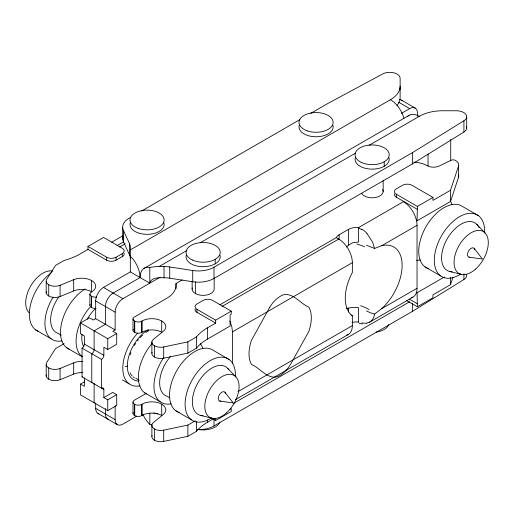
<?xml version="1.0" encoding="UTF-8"?>
<svg xmlns="http://www.w3.org/2000/svg" width="514" height="514" viewBox="0 0 514 514"><rect width="100%" height="100%" fill="white"/><g stroke="black" fill="none" stroke-linecap="round" stroke-linejoin="round"><path stroke-width="0.77" d="M91.62 280.554L91.62 291.791A13.929 8.044 0 0 0 73.688 290.93L60.074 296.533A8.809 5.089 0 0 1 50.449 296.758A8.809 5.089 0 0 1 46.215 291.772M161.717 404.203L161.717 415.44A13.929 8.044 0 0 0 142.012 415.44L141.742 415.601A4.954 2.859 0 0 1 134.732 415.601L134.456 415.44A4.954 2.859 0 0 1 133.248 412.536M358.875 322.201L358.476 322.072L358.476 307.635L353.041 307.43L348.466 308.059A40.201 23.207 -60 0 1 346.468 308.432M182.252 279.937L176.006 283.542L175.987 286.844A33.044 19.076 0 0 1 166.465 298.493L134.456 316.971A4.954 2.859 0 0 0 134.456 321.019L134.732 332.417A4.954 2.859 0 0 0 141.742 332.417L142.012 332.256A13.929 8.044 0 0 1 161.717 332.256L161.717 321.019M151.617 424.667L149.799 424.346L149.87 413.327M407.615 116.466A20.374 11.764 60 0 1 419.27 116.337A33.044 19.076 0 0 1 442.631 110.754L456.374 110.754A10.325 5.962 0 0 1 465.845 114.339A10.325 5.962 0 0 1 463.924 120.777L412.369 152.697L214.004 267.222A22.025 12.715 0 0 1 192.731 270.512L169.736 266.959A22.025 12.715 0 0 0 164.03 266.522L155.35 266.67L149.799 267.421L149.799 283.156L130.331 271.919L103.462 287.429A11.012 6.361 -60 0 0 95.675 300.921L95.675 318.68L115.142 329.924L115.142 312.159A11.012 6.361 -60 0 1 122.93 298.673L160.207 277.149M403.413 201.706A19.275 11.128 60 0 1 417.04 225.312L417.04 288.264L381.767 308.631L374.539 314.08C374.134 318.205 371.192 322.464 366.9 323.139M416.475 220.493L417.04 220.821L450.502 201.501L450.502 190.264L458.507 166.099A11.012 6.361 0 0 0 455.475 160.413A3.302 1.908 0 0 0 451.016 160.297L439.194 166.022A8.809 5.089 0 0 1 427.34 165.746A22.025 12.715 0 0 0 413.86 162.135M450.502 201.501L458.507 177.343L458.507 166.099M406.529 300.491L417.394 306.768L432.968 297.773L432.968 294.805L450.502 284.685L453.001 277.136M149.895 282.379C152.176 277.104 159.346 277.721 164.03 277.766A22.025 12.715 0 0 1 169.736 278.196L192.731 281.756A22.025 12.715 0 0 0 214.004 278.459L412.369 163.94L463.924 132.021A10.325 5.962 0 0 0 466.539 126.9M346.468 247.067A40.201 23.207 -60 0 1 348.466 245.133L353.041 242.589L358.476 242.094L358.476 227.651L403.766 201.507M197.28 429.653A22.025 12.715 0 0 0 214.004 425.945L412.369 311.42L463.924 279.5A10.325 5.962 0 0 0 466.539 274.38M130.505 217.409L129.117 218.212A22.025 12.715 0 0 0 123.418 230.497L123.418 241.734L129.579 255.015A22.025 12.715 0 0 1 130.331 258.304M141.601 211.003L299.739 119.704M310.835 113.298L327.482 103.687L382.769 73.92A10.325 5.962 0 0 1 393.923 72.815A10.325 5.962 0 0 1 400.13 78.282L400.13 97.454A33.044 19.076 0 0 1 396.988 105.582M87.984 249.406L87.984 246.437L103.565 237.442L122.255 248.236A6.611 3.816 0 0 1 122.255 253.633L122.255 256.602L116.023 260.193A6.611 3.816 0 0 1 106.674 260.193L87.984 249.406L79.805 254.128A55.069 31.791 0 0 1 64.102 260.469L55.48 265.449L46.678 279.41A8.809 5.089 0 0 0 49.62 285.199A8.809 5.089 0 0 0 60.074 285.289L73.688 279.687A13.929 8.044 0 0 1 92.404 281.042A13.929 8.044 0 0 1 91.62 291.926L91.351 292.087A4.954 2.859 0 0 0 91.351 296.128L91.62 307.533A4.954 2.859 0 0 0 95.906 308.329M111.686 242.216L122.775 235.81M116.916 245.718L123.861 241.708M119.627 246.99L125.172 243.79M87.984 246.437L106.674 257.231A6.611 3.816 0 0 0 116.023 257.231L122.255 253.633M130.331 249.888L390.454 99.703A33.044 19.076 0 0 0 400.13 86.217M401.363 113.414L409.684 108.615A11.012 6.361 -60 0 1 417.471 113.106L417.471 116.26M143.875 268.469L409.08 115.329M149.799 267.421A20.374 11.764 60 0 0 140.065 277.541L113.196 293.051A11.012 6.361 -60 0 0 105.409 306.543L105.409 324.302L94.113 330.823L94.113 349.706A3.302 1.908 -60 0 1 91.781 353.754L91.781 382.532A3.302 1.908 -60 0 1 92.147 382.352M159.147 266.522L186.968 250.459M200.184 242.833L355.283 153.281M369.193 145.25L419.27 116.337M84.624 381.716L80.486 384.099L80.486 394.893L107.747 410.628L116.704 405.462L116.704 394.668L107.747 399.841L103.854 397.592L103.854 389.496L82.047 376.91L82.047 348.132A3.302 1.908 -60 0 0 84.38 344.084L84.38 335.989L80.486 333.74L80.486 322.953L89.442 317.781L93.336 320.029L95.675 318.68M64.102 343.654L55.48 348.633L46.678 362.595A8.809 5.089 0 0 0 49.62 368.377A8.809 5.089 0 0 0 60.074 368.474L73.688 362.871A13.929 8.044 0 0 1 82.818 361.4M115.142 329.924L112.804 331.273L116.704 333.515L116.704 344.309L107.747 349.481L103.854 347.233L103.854 355.328A3.302 1.908 -60 0 1 101.515 359.37L101.515 388.147A3.302 1.908 -60 0 1 103.854 389.496M80.486 322.953L107.747 338.687L116.704 333.515M134.456 321.019L134.732 321.173A4.954 2.859 0 0 0 141.742 321.173L142.012 321.019A13.929 8.044 0 0 1 160.863 320.569A13.929 8.044 0 0 1 163.208 331.376L153.506 339.234A8.809 5.089 0 0 0 153.667 345.267A8.809 5.089 0 0 0 163.696 346.969L187.873 341.887L196.496 336.908A55.069 31.791 0 0 1 207.483 327.842L215.662 323.12L215.662 320.151L196.971 309.357A6.611 3.816 0 0 1 196.971 303.967L203.203 300.369A6.611 3.816 0 0 1 212.545 300.369L231.236 311.156L231.236 314.125L230.111 314.78L230.111 326.017L207.483 339.079A55.069 31.791 0 0 0 196.496 348.151L187.873 353.124L163.696 358.207A8.809 5.089 0 0 1 154.939 357.288A8.809 5.089 0 0 1 152.041 352.431M219.844 304.847L336.272 237.629A11.012 6.361 0 0 1 339.124 234.776L348.466 229.385A11.019 6.361 0 0 1 358.476 227.651L358.875 227.786M222.054 306.415L338.732 239.049A19.275 11.128 60 0 1 352.36 262.654L352.36 272.446A40.201 23.207 -60 0 0 352.36 315.814L352.36 325.606A19.275 11.128 60 0 1 346.744 335.096M215.662 320.151L231.236 311.156M432.968 197.415L411.92 185.265A6.611 3.816 0 0 0 402.571 185.265L396.345 188.856A6.611 3.816 0 0 0 396.345 194.253L417.394 206.41L432.968 197.415L432.968 200.383L450.502 190.264M417.394 206.41L417.04 220.821M103.854 397.592L112.804 392.42L116.704 394.668M232.469 363.751L232.469 331.877L352.36 262.654M366.508 245.262L374.539 248.461L381.767 245.679L417.04 225.312M146.034 393.473L134.456 400.155A4.954 2.859 0 0 0 134.456 404.203L134.456 415.44M134.456 404.203L134.732 404.357A4.954 2.859 0 0 0 141.742 404.357L142.012 404.203A13.929 8.044 0 0 1 160.863 403.747A13.929 8.044 0 0 1 163.208 414.56L153.506 422.418A8.809 5.089 0 0 0 153.667 428.451A8.809 5.089 0 0 0 163.696 430.147L187.873 425.072L195.172 420.857M136.711 416.167L122.93 424.121A11.012 6.361 -60 0 1 115.142 419.623L95.675 408.386L95.675 402.976M238.014 391.623L352.36 325.606M416.475 292.434L417.04 292.762L444.353 276.988M235.406 399.648L348.37 334.428M369.56 322.194L412.89 297.176M233.427 403.49L409.594 301.782M152.041 435.609A8.809 5.089 0 0 0 154.939 440.472A8.809 5.089 0 0 0 163.696 441.391L187.873 436.309L196.496 431.33A55.069 31.791 0 0 1 207.483 422.264L214.299 418.332M230.111 409.202L231.236 408.553L231.236 411.515L215.662 420.51L212.198 418.512M417.394 306.768L417.04 292.762M46.215 374.95A8.809 5.089 0 0 0 50.449 379.942A8.809 5.089 0 0 0 60.074 379.717L73.688 374.115A13.929 8.044 0 0 1 82.818 372.644M157.792 413.943L153.712 412.999M469.012 257.193L482.46 259.037L474.133 248.313M219.799 401.074L233.247 402.918L224.92 392.195M449.602 271.469L461.097 274.335M200.383 415.351L211.884 418.216M374.539 314.08L370.279 312.75L366.533 310.919M401.395 100.102L415.19 108.068M398.646 102.241L409.684 108.615M478.322 215.623L462.748 206.634A35.594 20.547 -60 0 0 425.534 227.535A35.594 20.547 -60 0 0 428.509 268.655M394.489 193.926A6.611 3.816 0 0 0 396.345 197.222L417.394 209.378M425.072 266.927L440.646 275.922M336.272 237.629L338.732 239.049M409.215 299.077L417.394 303.8M351.023 315.043L352.36 315.814M195.121 309.036A6.611 3.816 0 0 0 196.971 312.326L215.662 323.12M229.109 359.511L213.535 350.516A35.594 20.547 -60 0 0 176.321 371.416A35.594 20.547 -60 0 0 179.296 412.536M103.462 287.429L122.93 298.673M91.351 296.128L91.62 296.289A4.954 2.859 0 0 0 96.658 296.989M95.675 300.921L115.142 312.159M84.38 344.084L103.854 355.328M61.224 335.224L57.838 333.265A27.538 15.895 -60 0 1 58.647 297.143M135.715 378.233L139.101 380.187M169.575 397.778L166.87 396.217A27.538 15.895 -60 0 1 170.59 356.388M82.047 348.132L101.515 359.37M35.678 329.879L51.252 338.867M66.826 347.862L82.401 356.851A35.594 20.547 -60 0 1 89.995 307.199M122.358 379.923L129.13 383.829M144.704 392.824L160.284 401.819M175.859 410.808L191.433 419.803M80.486 384.099L84.38 386.348L84.38 378.259A3.302 1.908 -60 0 0 84.354 377.854M97.956 413.423L117.423 424.667M476.793 224.361L485.03 232.887M227.58 368.249L235.817 376.768M366.9 233.42L372.714 242.345L374.539 248.461M123.418 230.497L129.579 243.771A22.025 12.715 0 0 1 130.331 247.067L130.331 271.919M229.867 321.121L231.801 326.628L232.469 331.877M176.006 283.542L176.026 288.797M466.686 117.038L466.686 128.275M463.924 120.777L463.924 132.021M463.924 273.878L463.924 279.5M450.733 139.448L450.733 160.863M450.502 277.457L450.502 284.685M428.034 153.975L428.034 165.938M412.369 152.697L412.369 163.94M412.369 303.388L412.369 311.42M396.345 194.253L396.345 197.222M384.215 161.756L384.215 166.253M383.155 180.594L383.155 191.433M348.466 229.385L348.466 245.133M348.466 308.059L348.466 311.998M339.124 234.776L339.124 239.511M215.662 418.287L215.662 420.51M215.218 259.326L215.218 263.823M214.158 278.164L214.158 289.003A11.012 6.361 0 0 1 202.285 295.344A11.012 6.361 0 0 1 192.268 288.007M214.004 267.222L214.004 278.459M214.004 419.52L214.004 425.945M207.483 327.842L207.483 339.079M207.483 419.854L207.483 422.264M196.971 309.357L196.971 312.326M196.496 336.908L196.496 348.151M196.496 421.698L196.496 431.33M195.359 281.884L195.359 293.5M192.731 270.512L192.731 281.756M192.133 281.261L192.133 289.003M187.873 341.887L187.873 353.124M187.873 425.072L187.873 436.309M169.736 266.959L169.736 278.196M164.03 266.522L164.03 277.766M163.696 346.969L163.696 358.207M163.696 430.147L163.696 441.391M154.451 345.787L154.451 357.024M154.451 428.965L154.451 440.209M151.887 341.894L151.887 353.137M151.887 425.078L151.887 436.322M142.012 321.019L142.012 332.256M142.012 404.203L142.012 415.44M141.742 321.173L141.742 332.417M141.742 404.357L141.742 415.601M134.732 321.173L134.732 332.417M134.732 404.357L134.732 415.601M133.004 318.995L133.004 330.239M133.004 402.179L133.004 413.417M129.579 243.771L129.579 255.015M122.698 227.869L122.698 239.113M116.023 257.231L116.023 260.193M115.142 405.726L115.142 419.623M107.747 338.687L107.747 349.481M107.747 399.841L107.747 410.628M106.674 257.231L106.674 260.193M105.409 408.598L105.409 414.001A11.012 6.361 -60 0 0 108.621 419.424M94.113 402.764L94.113 383.874A3.302 1.908 -60 0 0 94.004 383.11M91.62 296.289L91.62 307.533M89.899 294.111L89.899 305.348M73.688 279.687L73.688 290.93M73.688 362.871L73.688 374.115M60.074 285.289L60.074 296.533M60.074 368.474L60.074 379.717M48.727 284.743L48.727 295.987M48.727 367.928L48.727 379.171M46.196 281.678L46.196 292.922M46.196 364.863L46.196 376.107M163.934 222.941A17.071 9.856 0 0 1 147.075 234.339A17.071 9.856 0 0 1 130.215 222.941M332.931 125.371A17.071 9.856 0 0 1 316.071 136.769A17.071 9.856 0 0 1 299.212 125.371M98.881 413.802A11.012 6.361 -60 0 1 95.675 408.386M82.047 376.91A3.302 1.908 -60 0 1 82.407 376.73M130.331 256.184A20.374 11.764 60 0 1 140.065 277.541M399.423 99.587A11.012 6.361 -60 0 1 402.192 100.718M399.853 88.151A10.325 5.962 0 0 1 400.13 89.52M390.454 99.703A20.374 11.764 60 0 1 403.972 118.387M123.418 241.734A22.025 12.715 0 0 1 122.936 236.453M469.5 257.257A5.191 2.994 -60 0 1 469.012 250.337A5.191 2.994 -60 0 1 474.795 249.765M452.204 271.81A27.538 15.895 -60 0 1 447.007 239.19A27.538 15.895 -60 0 1 478.033 225.884M478.393 226.449A27.538 15.895 -60 0 1 479.029 227.683M220.821 401.081A5.191 2.994 -60 0 1 218.328 397.83A5.191 2.994 -60 0 1 221.952 392.163A5.191 2.994 -60 0 1 225.575 393.647M202.991 415.691A27.538 15.895 -60 0 1 197.794 383.078A27.538 15.895 -60 0 1 228.82 369.765M134.45 377.668A27.538 15.895 -60 0 1 133.274 376.916M132.22 375.991A27.538 15.895 -60 0 1 130.113 372.952M130.183 354.808A27.538 15.895 -60 0 1 130.941 352.623M134.36 345.459A27.538 15.895 -60 0 1 135.632 343.416M137.456 340.833A27.538 15.895 -60 0 1 138.427 339.593M139.949 337.826A27.538 15.895 -60 0 1 142.596 335.173M145.931 332.5A27.538 15.895 -60 0 1 148.482 330.913M140.001 385.853A35.594 20.547 -60 0 1 122.827 369.56A35.594 20.547 -60 0 1 137.803 332.969M211.382 418.049A35.594 20.547 -60 0 1 185.104 404.454A35.594 20.547 -60 0 1 210.92 360.23A35.594 20.547 -60 0 1 235.393 376.91M146.689 393.994A35.594 20.547 -60 0 1 151.816 343.737M200.242 343.667A35.594 20.547 -60 0 1 202.914 348.453M171.149 403.837A35.594 20.547 -60 0 1 154.309 390.878A35.594 20.547 -60 0 1 163.696 357.615M124.105 253.306A6.611 3.816 0 0 1 122.255 256.602M91.351 307.372A4.954 2.859 0 0 1 90.143 304.461M460.595 274.168A35.594 20.547 -60 0 1 434.317 260.572A35.594 20.547 -60 0 1 460.133 216.349A35.594 20.547 -60 0 1 484.606 233.028M450.849 201.803A35.594 20.547 -60 0 1 452.127 204.572M420.362 259.955A35.594 20.547 -60 0 1 416.578 260.27M127.331 366.052A3.302 1.908 0 0 1 125.255 366.604M138.812 381.054A29.735 17.168 -60 0 1 127.915 360.044A29.735 17.168 -60 0 1 148.36 329.628M220.005 255.317A17.071 9.856 0 0 1 203.146 266.715A17.071 9.856 0 0 1 186.286 255.317M389.008 157.747A17.071 9.856 0 0 1 372.142 169.145A17.071 9.856 0 0 1 355.283 157.747M149.799 424.346A20.374 11.764 60 0 1 143.014 414.772M28.97 312.615A24.229 13.987 -60 0 1 30.718 285.99A24.229 13.987 -60 0 1 52.903 271.167M83.743 346.661A27.538 15.895 -60 0 1 82.009 334.293M87.232 319.181A27.538 15.895 -60 0 1 95.874 308.201M62.117 340.891A35.594 20.547 -60 0 1 53 297.259M38.377 331.344A35.594 20.547 -60 0 1 30.371 305.451A35.594 20.547 -60 0 1 51.426 272.671M69.525 349.334A35.594 20.547 -60 0 1 61.931 321.751A35.594 20.547 -60 0 1 85.215 288.913M417.04 288.264A19.275 11.128 60 0 1 411.56 297.715M381.767 245.679A40.201 23.207 -60 0 1 402.128 265.397A40.201 23.207 -60 0 1 381.767 308.631M360.584 305.708A50.5 28.598 0.9 0 1 369.026 309.46M356.844 244.028A50.578 29.761 -0.9 0 1 364.599 246.771M361.94 229.186A18.125 15.529 65.5 0 1 366.925 233.395M358.791 228.19A18.825 15.934 62.5 0 1 361.753 229.636M352.071 322.419A11.019 6.361 0 0 1 358.476 322.072M366.867 323.107A18.125 8.841 32.5 0 1 361.907 322.914M362.473 323.961A18.825 9.676 33.4 0 1 359.222 323.306M458.482 174.882A11.012 6.361 0 0 1 458.507 177.343M134.456 332.256A4.954 2.859 0 0 1 133.248 329.352M382.622 189.467A11.012 6.361 0 0 1 375.548 197.485A11.012 6.361 0 0 1 361.67 193.399M219.844 422.122A17.071 9.856 0 0 1 197.871 429.447M388.841 324.552A17.071 9.856 0 0 1 376.132 332.089M269.709 307.346L251.519 340.217A33.044 19.076 -60 0 0 251.519 364.497C260.482 367.985 268.88 381.696 279.7 375.618C285.784 372.046 289.947 366.019 293.083 359.832L308.824 331.408A33.044 19.076 -60 0 0 308.824 307.128C300.221 303.697 293.545 292.588 283.304 294.805C277.412 297.156 272.902 301.975 269.709 307.346M475.604 269.066A24.229 13.987 -60 0 0 483.282 231.538A24.229 13.987 -60 0 0 454.62 256.949A24.229 13.987 -60 0 0 475.604 269.066M226.391 412.948A24.229 13.987 -60 0 0 234.069 375.419A24.229 13.987 -60 0 0 205.407 400.836A24.229 13.987 -60 0 0 226.391 412.948M138.536 228.518A17.071 9.856 0 0 0 164.146 219.986A17.071 9.856 0 0 0 138.536 211.453A17.071 9.856 0 0 0 138.536 228.518M307.533 130.954A17.071 9.856 0 0 0 333.143 122.416A17.071 9.856 0 0 0 307.533 113.883A17.071 9.856 0 0 0 307.533 130.954M192.403 260.02A17.071 9.856 0 0 0 220.005 253.903A17.071 9.856 0 0 0 197.029 243.161A17.071 9.856 0 0 0 192.403 260.02M361.4 162.45A17.071 9.856 0 0 0 389.008 156.333A17.071 9.856 0 0 0 366.026 145.59A17.071 9.856 0 0 0 361.4 162.45"/></g></svg>
